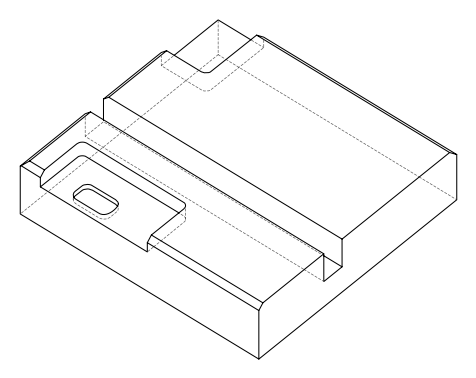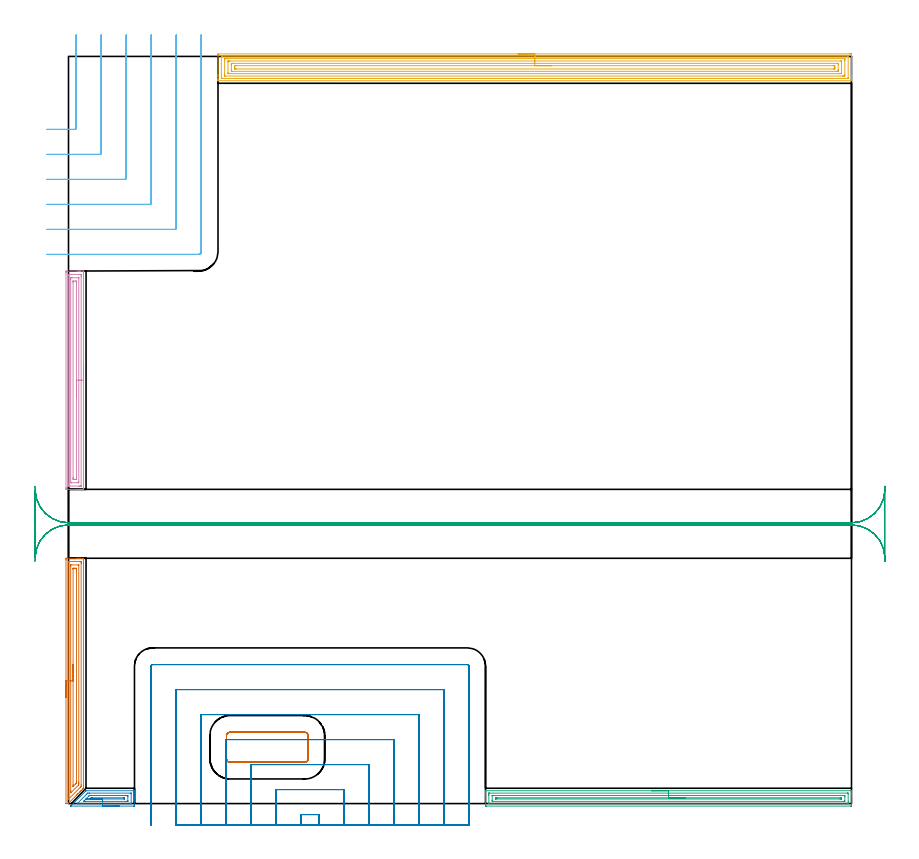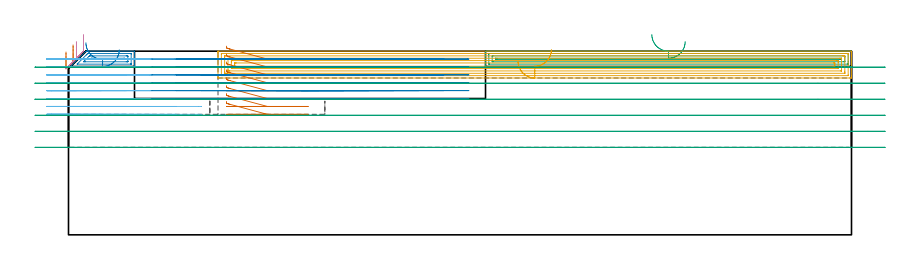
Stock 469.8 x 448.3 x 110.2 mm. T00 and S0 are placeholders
(PLAN: 9 operations, 2 tool changes, 101.5 min)
(1 AREA_MILL | FG_CHAMFER_SURFACE | UGT0205_001 | 4.83 min | 8449 mm3)
(2 AREA_MILL_1 | FG_CHAMFER_SURFACE_1 | UGT0205_001 | 1.26 min | 1599 mm3)
(3 AREA_MILL_2 | FG_CHAMFER_SURFACE_2 | UGT0205_001 | 7.21 min | 9544 mm3)
(4 AREA_MILL_3 | FG_CHAMFER_SURFACE_3 | UGT0205_001 | 4.43 min | 7870 mm3)
(5 AREA_MILL_4 | FG_CHAMFER_SURFACE_4 | UGT0205_001 | 18.54 min | 50204 mm3)
(6 MILL_CORNER_NOTCH_RECTANGULAR | CORNER_NOTCH_RECTANGULAR | UGT0201_094 | Follow Part, ap 5, ae 75% | 15.71 min | 435498 mm3)
(7 MILL_RECTANGULAR_POCKET | POCKET_RECTANGULAR_STRAIGHT | UGT0201_094 | Follow Part, ap 5, ae 75% | 3.08 min | 94660 mm3)
(8 MILL_SLOT | SLOT_PARTIAL_RECTANGULAR | UGT0201_094 | Follow Part, ap 5, ae 75% | 32.19 min | 485804 mm3)
(9 MILL_RECTANGULAR_SLOT | SLOT_RECTANGULAR | UGT0201_019 | Follow Part, ap 10, ae 75% | 14.23 min | 1119161 mm3)
(TOOL UGT0205_001 | Chamfer Mill 20 x 3 x 45 deg. | D20 FL50 Z2)
(TOOL UGT0201_094 | End mill 20 mm | D20 FL38 Z4)
(TOOL UGT0201_019 | End mill 40 mm | D40 FL63 Z6)
(OP 1 AREA_MILL)
G17 G21 G94 G90
T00 M6
G54
G17 G0 G90 X-1.5 Y63.6 S1061 M3
G43 Z120.2 H0
Z109.7
G94 G1 Y63.638 Z108.828 F250.
Y63.752 Z107.964
Y63.941 Z107.112
Y64.203 Z106.28
Y64.537 Z105.474
Y64.94 Z104.7
Y65.408 Z103.964
Y65.94 Z103.272
Y66.529 Z102.629
Y67.172 Z102.04
Y67.864 Z101.508
Y68.6 Z101.04
Y69.374 Z100.637
Y70.18 Z100.303
Y71.012 Z100.041
Y71.864 Z99.852
Y72.728 Z99.738
Y73.6 Z99.7
Y146.153
X-1.499 Y146.622 Z99.701
X-1.495 Y147.038 Z99.703
X-1.491 Y147.19 Z99.706
X-1.084 Y147.2 Z100.113
X5.068 Z106.263
X5.685 Z106.882
X5.947 Z107.144
X6.564 Z107.761
X6.826 Z108.022
X7.351 Z108.55
X8.753 Y147.199 Z109.952
X8.994 Y147.19 Z110.192
X9. Y147.067 Z110.2
Y9.483
X8.999 Y9.194 Z110.187
X8.629 Y8.828 Z109.826
X8.584 Y8.783 Z109.782
X7.8 Y7.999 Z108.998
X7.705 Y7.903 Z108.901
X7.503 Y7.702 Z108.702
X7.437 Y7.637 Z108.636
X6.826 Y7.024 Z108.022
X6.591 Y6.791 Z107.791
X5.947 Y6.146 Z107.144
X5.745 Y5.945 Z106.945
X5.721 Y5.921 Z106.921
X5.068 Y5.267 Z106.265
X4.899 Y5.099 Z106.099
X0.386 Y0.586 Z101.586
X0.088 Y0.286 Z101.283
X-0.066 Y0.133 Z101.13
X-0.199 Y0.006 Z100.999
X-0.205 Y0.004 Z100.993
X-0.73 Y0. Z100.469
X-1.303 Z99.896
X-1.439 Z99.76
X-1.495 Y0.01 Z99.704
X-1.5 Y0.016 Z99.7
Y73.6
X-0.086 Z101.114
Y144.841
X-0.085 Y145.033 Z101.115
X-0.083 Y145.129 Z101.117
X-0.08 Y145.175 Z101.12
X-0.077 Y145.19 Z101.123
X-0.035 Y145.192 Z101.165
X0.32 Y145.199 Z101.52
X6.826 Z108.026
X7.354 Y145.196 Z108.554
X7.511 Y145.19 Z108.711
X7.579 Y145.174 Z108.779
X7.584 Y144.964 Z108.784
X7.585 Y144.841 Z108.785
X7.586 Y144.071 Z108.786
Y11.264
X7.585 Y10.496 Z108.785
X7.583 Y10.374 Z108.783
X7.579 Y10.279 Z108.779
X7.574 Y10.236 Z108.774
X7.54 Y10.198 Z108.74
X7.421 Y10.074 Z108.621
X7.272 Y9.922 Z108.472
X0.117 Y2.768 Z101.317
X0.034 Y2.687 Z101.234
X-0.036 Y2.621 Z101.164
X-0.076 Y2.585 Z101.124
X-0.079 Y2.648 Z101.121
X-0.085 Y3.128 Z101.115
Y3.25
X-0.086 Y73.6 Z101.114
X1.328 Z102.528
X1.329 Y142.396 Z102.529
X1.333 Y143.06 Z102.533
X1.335 Y143.172 Z102.535
X1.337 Y143.19 Z102.537
X1.368 Y143.194 Z102.568
X1.416 Y143.199 Z102.616
X5.809 Z107.009
X5.947 Y143.197 Z107.147
X6.085 Y143.191 Z107.285
X6.165 Y143.186 Z107.365
X6.167 Y143.135 Z107.367
X6.169 Y143.06 Z107.369
X6.171 Y142.833 Z107.371
Y12.818
X6.17 Y12.155 Z107.37
X6.168 Y11.931 Z107.368
X6.158 Y11.264 Z107.358
X6.054 Y11.156 Z107.254
X5.947 Y11.048 Z107.147
X1.632 Y6.731 Z102.832
X1.553 Y6.654 Z102.753
X1.472 Y6.578 Z102.672
X1.335 Y6.452 Z102.535
X1.333 Y6.585 Z102.533
X1.33 Y6.812 Z102.53
X1.329 Y7.039 Z102.529
X1.328 Y7.702 Z102.528
Y73.6
X2.743 Z103.943
Y140.388
X2.745 Y140.961 Z103.945
X2.748 Y141.155 Z103.948
X2.749 Y141.182 Z103.949
X2.762 Y141.19 Z103.962
X2.81 Y141.194 Z104.01
X2.91 Y141.197 Z104.11
X3.311 Y141.2 Z104.511
X3.388 Z104.588
X4.189 Z105.389
X4.268 Y141.199 Z105.468
X4.601 Y141.19 Z105.801
X4.75 Y141.18 Z105.95
X4.752 Y141.095 Z105.952
X4.756 Y140.705 Z105.956
X4.757 Y140.388 Z105.957
Y139.813
Y13.361
X4.756 Y13.045 Z105.956
X4.753 Y12.475 Z105.953
X4.75 Y12.318 Z105.95
X4.6 Y12.155 Z105.8
X4.396 Y11.946 Z105.596
X4.189 Y11.738 Z105.389
X2.825 Y10.374 Z104.025
X2.799 Y10.35 Z103.999
X2.789 Y10.343 Z103.989
X2.75 Y10.32 Z103.95
X2.747 Y10.374 Z103.947
X2.745 Y10.478 Z103.945
X2.743 Y10.949 Z103.943
Y11.264
Y73.6
Y74.472 Z103.981
Y75.336 Z104.095
Y76.188 Z104.283
Y77.02 Z104.546
Y77.826 Z104.88
Y78.6 Z105.282
Y79.336 Z105.751
Y80.028 Z106.282
Y80.671 Z106.872
Y81.26 Z107.515
Y81.792 Z108.207
Y82.26 Z108.943
Y82.663 Z109.717
Y82.997 Z110.523
Y83.259 Z111.355
Y83.448 Z112.206
Y83.562 Z113.071
Y83.6 Z113.943
G0 Z120.2
M5
M2
(OP 2 AREA_MILL_1)
G17 G21 G94 G90
T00 M6
G54
G17 G0 G90 X30.45 Y-1.5 S1061 M3
G43 Z120.2 H0
Z111.
G94 G1 X30.412 Z110.128 F250.
X30.298 Z109.264
X30.109 Z108.412
X29.847 Z107.58
X29.513 Z106.774
X29.11 Z106.
X28.642 Z105.264
X28.111 Z104.572
X27.521 Z103.929
X26.878 Z103.34
X26.186 Z102.808
X25.45 Z102.34
X24.676 Z101.937
X23.87 Z101.603
X23.038 Z101.341
X22.187 Z101.152
X21.322 Z101.038
X20.45 Z101.
X1.484 Y-1.499 Z101.001
X1.346 Y-1.496 Z101.003
X1.312 Y-1.492 Z101.006
X1.443 Y-1.356 Z101.14
X1.531 Y-1.268 Z101.23
X10.407 Y7.607 Z110.104
X10.505 Y7.697 Z110.188
X10.695 Y7.7 Z110.2
X39.517
X39.59 Y7.696 Z110.189
X39.593 Y7.675 Z110.168
X39.6 Y7.479 Z109.977
Y4.27 Z106.768
Y3.546 Z106.039
Y-0.911 Z101.585
X39.597 Y-1.275 Z101.221
X39.59 Y-1.491 Z101.005
X39.375 Y-1.499 Z100.999
X39.073 Y-1.5 Z101.
X20.45
Y-0.086 Z102.414
X5.374 Y-0.085 Z102.415
X5.308 Y-0.083 Z102.417
X5.193 Y-0.079 Z102.421
X5.241 Y-0.02 Z102.48
X5.304 Y0.051 Z102.551
X5.374 Y0.124 Z102.624
X10.695 Y5.446 Z107.946
X11.082 Y5.83 Z108.33
X11.477 Y6.22 Z108.72
X11.532 Y6.27 Z108.77
X11.582 Y6.279 Z108.779
X12.403 Y6.285 Z108.785
X12.469
X37.3
X37.578 Y6.279 Z108.779
X37.59 Y6.261 Z108.761
X37.592 Y6.22 Z108.72
X37.599 Y5.919 Z108.419
Y-0.02 Z102.48
X37.598 Y-0.057 Z102.443
X37.594 Y-0.075 Z102.425
X37.592 Y-0.079 Z102.421
X37.563 Y-0.081 Z102.419
X37.432 Y-0.085 Z102.415
X37.365 Y-0.086 Z102.414
X20.45
Y1.328 Z103.828
X10.24 Y1.329 Z103.829
X9.808 Y1.33 Z103.83
X9.35 Y1.333 Z103.833
X9.22 Y1.335 Z103.835
X9.067 Y1.356 Z103.856
X9.195 Y1.488 Z103.988
X9.464 Y1.763 Z104.263
X12.136 Y4.437 Z106.937
X12.304 Y4.602 Z107.102
X12.469 Y4.761 Z107.261
X12.587 Y4.864 Z107.364
X12.696 Y4.867 Z107.367
X12.925 Y4.87 Z107.37
X13.355 Y4.871 Z107.371
X13.81
X34.639
X35.095 Y4.87 Z107.37
X35.526 Y4.866 Z107.366
X35.578 Y4.865 Z107.365
X35.591 Y4.66 Z107.16
X35.598 Y4.511 Z107.011
X35.599 Y4.437 Z106.937
X35.6 Y4.363 Z106.863
Y1.689 Z104.189
X35.599 Y1.614 Z104.114
X35.596 Y1.466 Z103.966
X35.59 Y1.367 Z103.867
X35.584 Y1.334 Z103.834
X35.578 Y1.333 Z103.833
X35.526 Y1.331 Z103.831
X35.071 Y1.329 Z103.829
X34.639 Y1.328 Z103.828
X20.45
Y2.743 Z105.243
X13.267
X13.039 Y2.745 Z105.245
X12.925 Y2.748 Z105.248
X12.908 Y2.75 Z105.25
X12.909 Y2.752 Z105.252
X12.923 Y2.77 Z105.27
X13.08 Y2.931 Z105.431
X13.214 Y3.066 Z105.566
X13.355 Y3.206 Z105.706
X13.528 Y3.372 Z105.872
X13.588 Y3.427 Z105.927
X13.624 Y3.45 Z105.95
X13.709 Y3.453 Z105.953
X13.887 Y3.455 Z105.955
X14.242 Y3.457 Z105.957
X14.33
X32.954
X33.302 Y3.456 Z105.956
X33.476 Y3.453 Z105.953
X33.562 Y3.45 Z105.95
X33.59 Y3.445 Z105.945
X33.591 Y3.413 Z105.913
X33.597 Y2.81 Z105.31
X33.592 Y2.766 Z105.266
X33.588 Y2.749 Z105.249
X33.573 Y2.748 Z105.248
X33.484 Y2.745 Z105.245
X33.303 Y2.743 Z105.243
X20.45
X19.578 Z105.281
X18.714 Z105.395
X17.862 Z105.583
X17.03 Z105.846
X16.224 Z106.18
X15.45 Z106.582
X14.714 Z107.051
X14.022 Z107.582
X13.379 Z108.172
X12.79 Z108.815
X12.259 Z109.507
X11.79 Z110.243
X11.387 Z111.016
X11.053 Z111.822
X10.791 Z112.654
X10.602 Z113.506
X10.488 Z114.371
X10.45 Z115.243
G0 Z120.2
M5
M2
(OP 3 AREA_MILL_2)
G17 G21 G94 G90
T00 M6
G54
G17 G0 G90 X350. Y7.7 S1061 M3
G43 Z120.2 H0
G94 G1 X350.038 Z119.328 F250.
X350.152 Z118.463
X350.341 Z117.612
X350.603 Z116.78
X350.937 Z115.974
X351.34 Z115.2
X351.808 Z114.464
X352.34 Z113.772
X352.929 Z113.129
X353.572 Z112.539
X354.264 Z112.008
X355. Z111.54
X355.774 Z111.137
X356.58 Z110.803
X357.412 Z110.541
X358.264 Z110.352
X359.128 Z110.238
X360. Z110.2
X469.654
X469.79 Y7.697 Z110.188
X469.793 Y7.655 Z110.147
X469.8 Y7.313 Z109.812
Y6.805 Z109.304
Y6.219 Z108.715
Y5.036 Z107.533
Y4.437 Z106.931
X469.799 Y-0.911 Z101.586
X469.796 Y-1.495 Z101.002
X469.794 Y-1.497 Z101.001
X469.208 Y-1.5 Z101.
X250.792
X250.487 Y-1.497 Z101.002
X250.21 Y-1.492 Z101.006
X250.2 Y-1.21 Z101.287
Y4.437 Z106.931
Y5.036 Z107.533
Y5.328 Z107.824
Y5.927 Z108.423
Y6.219 Z108.715
Y6.804 Z109.304
Y7.313 Z109.813
X250.207 Y7.655 Z110.147
X250.21 Y7.697 Z110.188
X250.346 Y7.7 Z110.2
X360.
Y6.286 Z108.786
X467.425 Y6.285 Z108.785
X467.491 Y6.284 Z108.784
X467.623 Y6.279 Z108.779
X467.79 Y6.267 Z108.767
X467.792 Y6.219 Z108.719
X467.798 Y5.846 Z108.346
X467.8 Y1.388 Z103.888
Y0.497 Z102.997
X467.797 Y-0.02 Z102.48
X467.794 Y-0.066 Z102.434
X467.791 Y-0.073 Z102.427
X467.776 Y-0.079 Z102.421
X467.69 Y-0.082 Z102.418
X467.557 Y-0.085 Z102.415
X252.575
X252.509 Y-0.084 Z102.416
X252.377 Y-0.079 Z102.421
X252.21 Y-0.067 Z102.433
X252.208 Y-0.02 Z102.48
X252.202 Y0.354 Z102.854
X252.2 Y4.812 Z107.312
Y5.703 Z108.203
X252.203 Y6.219 Z108.719
X252.206 Y6.265 Z108.765
X252.209 Y6.273 Z108.773
X252.224 Y6.279 Z108.779
X252.31 Y6.282 Z108.782
X252.443 Y6.285 Z108.785
X360. Y6.286 Z108.786
Y4.871 Z107.371
X465.208
X465.642 Y4.867 Z107.367
X465.777 Y4.865 Z107.365
X465.793 Y4.595 Z107.095
X465.798 Y4.437 Z106.937
X465.8 Y4.279 Z106.779
Y1.605 Z104.105
X465.795 Y1.447 Z103.947
X465.79 Y1.347 Z103.847
X465.748 Y1.335 Z103.835
X465.642 Y1.332 Z103.832
X465.185 Y1.329 Z103.829
X254.792
X254.358 Y1.333 Z103.833
X254.223 Y1.335 Z103.835
X254.207 Y1.605 Z104.105
X254.202 Y1.763 Z104.263
X254.2 Y1.921 Z104.421
Y4.594 Z107.094
X254.205 Y4.753 Z107.253
X254.21 Y4.853 Z107.353
X254.252 Y4.864 Z107.364
X254.358 Y4.867 Z107.367
X254.815 Y4.871 Z107.371
X360.
Y3.457 Z105.957
X463.056
X463.77 Y3.451 Z105.951
X463.786
X463.79 Y3.437 Z105.937
X463.795 Y3.39 Z105.89
X463.798 Y3.293 Z105.793
X463.799 Y3.1 Z105.6
X463.798 Y2.907 Z105.407
X463.795 Y2.81 Z105.31
X463.79 Y2.763 Z105.263
X463.786 Y2.749 Z105.249
X463.766 Y2.748 Z105.248
X463.056 Y2.743 Z105.243
X462.968
X256.944
X256.23 Y2.748 Z105.248
X256.214 Y2.749 Z105.249
X256.21 Y2.763 Z105.263
X256.205 Y2.81 Z105.31
X256.202 Y2.907 Z105.407
X256.201 Y3.1 Z105.6
X256.202 Y3.293 Z105.793
X256.205 Y3.39 Z105.89
X256.21 Y3.437 Z105.937
X256.214 Y3.451 Z105.951
X256.234 Y3.453 Z105.953
X256.318 Y3.455 Z105.955
X257.032 Y3.457 Z105.957
X257.121
X360.
X360.872 Z105.995
X361.736 Z106.109
X362.588 Z106.298
X363.42 Z106.56
X364.226 Z106.894
X365. Z107.297
X365.736 Z107.766
X366.428 Z108.297
X367.071 Z108.886
X367.66 Z109.529
X368.192 Z110.221
X368.66 Z110.957
X369.063 Z111.731
X369.397 Z112.537
X369.659 Z113.369
X369.848 Z114.221
X369.962 Z115.086
X370. Z115.957
G0 Z120.2
M5
M2
(OP 4 AREA_MILL_3)
G17 G21 G94 G90
T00 M6
G54
G17 G0 G90 X9. Y264. S1061 M3
G43 Z120.2 H0
G94 G1 Y263.962 Z119.328 F250.
Y263.848 Z118.463
Y263.659 Z117.612
Y263.397 Z116.78
Y263.063 Z115.974
Y262.66 Z115.2
Y262.191 Z114.464
Y261.66 Z113.772
Y261.071 Z113.129
Y260.428 Z112.539
Y259.736 Z112.008
Y259. Z111.54
Y258.226 Z111.137
Y257.42 Z110.803
Y256.588 Z110.541
Y255.736 Z110.352
Y254.872 Z110.238
Y254. Z110.2
Y188.62
X8.994 Y188.51 Z110.192
X8.776 Y188.5 Z109.974
X8.111 Z109.31
X7.299 Z108.498
X6.826 Z108.022
X6.59 Z107.787
X5.947 Z107.144
X5.711 Z106.908
X5.068 Z106.262
X-0.526 Z100.67
X-1.084 Y188.502 Z100.113
X-1.3 Y188.504 Z99.897
X-1.491 Y188.51 Z99.705
X-1.495 Y188.649 Z99.703
X-1.499 Y189.064 Z99.701
X-1.5 Y189.485 Z99.7
Y318.467
X-1.499 Y318.935 Z99.701
X-1.495 Y319.351 Z99.703
X-1.491 Y319.49 Z99.705
X-1.084 Y319.495 Z100.113
X-0.526 Y319.5 Z100.67
X5.068 Z106.262
X5.711 Z106.908
X5.947 Z107.144
X6.59 Z107.787
X6.826 Z108.022
X7.299 Z108.498
X8.777 Y319.499 Z109.976
X8.994 Y319.49 Z110.192
X9. Y319.38 Z110.2
Y254.
X7.586 Z108.786
X7.585 Y190.844 Z108.785
X7.584 Y190.651 Z108.784
X7.581 Y190.556 Z108.781
X7.579 Y190.517 Z108.779
X7.505 Y190.51 Z108.705
X7.163 Y190.502 Z108.363
X6.826 Y190.501 Z108.026
X6.287 Y190.5 Z107.487
X0.674 Y190.501 Z101.874
X0.131 Y190.503 Z101.331
X-0.014 Y190.51 Z101.186
X-0.079 Y190.519 Z101.121
X-0.084 Y190.72 Z101.116
X-0.085 Y190.844 Z101.115
X-0.086 Y191.612 Z101.114
X-0.085 Y317.156 Z101.115
X-0.084 Y317.349 Z101.116
X-0.081 Y317.444 Z101.119
X-0.079 Y317.483 Z101.121
X-0.005 Y317.49 Z101.195
X0.337 Y317.498 Z101.537
X0.674 Y317.499 Z101.874
X1.213 Y317.5 Z102.413
X6.826 Y317.499 Z108.026
X7.369 Y317.497 Z108.569
X7.514 Y317.49 Z108.714
X7.579 Y317.481 Z108.779
X7.583 Y317.28 Z108.783
X7.584 Y317.156 Z108.784
X7.586 Y316.388 Z108.786
Y254.
X6.171 Z107.371
Y193.286
X6.166 Y192.623 Z107.366
X6.164 Y192.518 Z107.364
X6.062 Y192.506 Z107.262
X5.947 Y192.503 Z107.147
X5.189 Y192.5 Z106.389
X1.674 Z102.874
X1.553 Y192.501 Z102.753
X1.432 Y192.504 Z102.632
X1.352 Y192.509 Z102.552
X1.334 Y192.513 Z102.534
X1.332 Y192.521 Z102.532
X1.33 Y192.547 Z102.53
X1.329 Y192.623 Z102.529
X1.328 Y192.85 Z102.528
X1.329 Y314.714 Z102.529
X1.334 Y315.377 Z102.534
X1.336 Y315.482 Z102.536
X1.438 Y315.494 Z102.638
X1.553 Y315.497 Z102.753
X2.311 Y315.5 Z103.511
X5.826 Z107.026
X5.947 Y315.499 Z107.147
X6.068 Y315.496 Z107.268
X6.148 Y315.49 Z107.348
X6.166 Y315.487 Z107.366
X6.168 Y315.479 Z107.368
X6.17 Y315.453 Z107.37
X6.171 Y315.377 Z107.371
Y315.151
Y254.
X4.757 Z105.957
Y195.291
X4.754 Y194.72 Z105.954
X4.75 Y194.527 Z105.95
X4.746 Y194.509 Z105.946
X4.726 Y194.506 Z105.926
X4.678 Y194.503 Z105.878
X4.58 Y194.501 Z105.78
X3.213 Y194.5 Z104.413
X2.902 Y194.506 Z104.102
X2.753 Y194.51 Z103.953
X2.75 Y194.594 Z103.95
X2.745 Y194.974 Z103.945
X2.743 Y195.291 Z103.943
Y195.866
Y312.709
X2.746 Y313.28 Z103.946
X2.75 Y313.473 Z103.95
X2.754 Y313.491 Z103.954
X2.774 Y313.494 Z103.974
X2.822 Y313.497 Z104.022
X2.92 Y313.499 Z104.12
X4.287 Z105.487
X4.598 Y313.494 Z105.798
X4.747 Y313.49 Z105.947
X4.75 Y313.406 Z105.95
X4.755 Y313.026 Z105.955
X4.757 Y312.709 Z105.957
Y312.134
Y254.
Y253.128 Z105.995
Y252.263 Z106.109
Y251.412 Z106.298
Y250.58 Z106.56
Y249.774 Z106.894
Y249. Z107.297
Y248.264 Z107.766
Y247.572 Z108.297
Y246.929 Z108.886
Y246.34 Z109.529
Y245.808 Z110.222
Y245.34 Z110.957
Y244.937 Z111.731
Y244.603 Z112.537
Y244.341 Z113.369
Y244.152 Z114.221
Y244.038 Z115.086
Y244. Z115.957
G0 Z120.2
M5
M2
(OP 5 AREA_MILL_4)
G17 G21 G94 G90
T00 M6
G54
G17 G0 G90 X269.75 Y449.8 S1061 M3
G43 Z120.2 H0
Z104.1
G94 G1 X269.788 Z103.228 F250.
X269.902 Z102.364
X270.091 Z101.512
X270.353 Z100.68
X270.687 Z99.874
X271.09 Z99.1
X271.558 Z98.364
X272.09 Z97.672
X272.679 Z97.029
X273.322 Z96.44
X274.014 Z95.908
X274.75 Z95.44
X275.524 Z95.037
X276.33 Z94.703
X277.162 Z94.441
X278.013 Z94.252
X278.878 Z94.138
X279.75 Z94.1
X468.658
X469.179 Y449.799 Z94.101
X469.696 Y449.795 Z94.103
X469.791 Y449.792 Z94.106
X469.796 Y449.282 Z94.615
X469.8 Y448.667 Z95.23
Y436.876 Z107.018
Y436.335 Z107.562
Y435.99 Z107.906
Y435.448 Z108.448
Y435.104 Z108.791
Y434.414 Z109.486
Y434.103 Z109.797
Y433.729 Z110.162
X469.791 Y433.703 Z110.188
X469.627 Y433.7 Z110.2
X89.874
X89.709 Y433.703 Z110.188
X89.7 Y433.729 Z110.162
Y434.102 Z109.797
Y434.414 Z109.485
Y435.104 Z108.791
Y436.335 Z107.562
Y436.876 Z107.018
Y437.492 Z106.404
Y449.282 Z94.615
X89.702 Y449.555 Z94.342
X89.71 Y449.792 Z94.106
X89.948 Y449.799 Z94.099
X279.75 Y449.8 Z94.1
Y448.386 Z95.514
X467.615 Y448.385 Z95.515
X467.721 Y448.384 Z95.516
X467.773 Y448.381 Z95.519
X467.79 Y448.379 Z95.521
X467.793 Y448.362 Z95.538
X467.797 Y448.249 Z95.651
X467.8 Y447.992 Z95.908
X467.799 Y435.586 Z108.314
X467.793 Y435.182 Z108.718
X467.79 Y435.131 Z108.769
X467.774 Y435.121 Z108.779
X467.723 Y435.118 Z108.782
X467.613 Y435.116 Z108.784
X467.392 Y435.114 Z108.786
X91.885 Y435.115 Z108.785
X91.779 Y435.116 Z108.784
X91.727 Y435.119 Z108.781
X91.71 Y435.121 Z108.779
X91.707 Y435.139 Z108.761
X91.703 Y435.251 Z108.649
X91.7 Y435.508 Z108.392
X91.701 Y447.914 Z95.986
X91.707 Y448.319 Z95.581
X91.71 Y448.369 Z95.531
X91.726 Y448.379 Z95.521
X91.777 Y448.382 Z95.518
X91.887 Y448.384 Z95.516
X92.108 Y448.386 Z95.514
X279.75
Y446.972 Z96.928
X465.605 Y446.971 Z96.929
X465.722 Y446.97 Z96.93
X465.763 Y446.967 Z96.933
X465.781 Y446.965 Z96.935
X465.79 Y446.945 Z96.955
X465.795 Y446.817 Z97.083
X465.798 Y446.624 Z97.276
X465.8 Y446.431 Z97.469
Y445.738 Z98.162
Y437.569 Z106.331
X465.795 Y436.876 Z107.024
X465.791 Y436.692 Z107.208
X465.771 Y436.535 Z107.365
X465.605 Y436.534 Z107.366
X465.061 Y436.53 Z107.37
X464.712 Y436.529 Z107.371
X464.169 Y436.528 Z107.372
X93.895 Y436.529 Z107.371
X93.778 Y436.531 Z107.369
X93.737 Y436.533 Z107.367
X93.719 Y436.535 Z107.365
X93.71 Y436.555 Z107.345
X93.705 Y436.683 Z107.217
X93.702 Y436.876 Z107.024
X93.7 Y437.069 Z106.831
Y437.762 Z106.138
Y445.931 Z97.969
X93.705 Y446.624 Z97.276
X93.709 Y446.808 Z97.092
X93.729 Y446.965 Z96.935
X93.895 Y446.967 Z96.933
X94.439 Y446.97 Z96.93
X94.788 Y446.971 Z96.929
X95.331 Y446.972 Z96.928
X279.75
Y445.557 Z98.343
X463.107
X463.692 Y445.553 Z98.347
X463.755 Y445.551 Z98.349
X463.79 Y445.548 Z98.352
X463.792 Y445.501 Z98.399
X463.796 Y445.291 Z98.609
X463.8 Y444.87 Z99.03
Y438.666 Z105.234
X463.796 Y438.214 Z105.686
X463.792 Y437.998 Z105.902
X463.79 Y437.95 Z105.95
X463.737 Y437.947 Z105.953
X463.634 Y437.945 Z105.955
X462.925 Y437.943 Z105.957
X462.743
X96.393
X95.808 Y437.947 Z105.953
X95.745 Y437.949 Z105.951
X95.71 Y437.953 Z105.947
X95.708 Y437.999 Z105.901
X95.704 Y438.209 Z105.691
X95.7 Y438.63 Z105.27
Y444.834 Z99.066
X95.704 Y445.286 Z98.614
X95.708 Y445.502 Z98.398
X95.71 Y445.55 Z98.35
X95.763 Y445.553 Z98.347
X95.866 Y445.555 Z98.345
X96.575 Y445.557 Z98.343
X96.757
X279.75
Y444.143 Z99.757
X461.317 Y444.142 Z99.758
X461.675 Y444.139 Z99.761
X461.774 Y444.136 Z99.764
X461.791 Y444.129 Z99.771
X461.794 Y444.116 Z99.784
X461.798 Y444.059 Z99.841
X461.8 Y443.965 Z99.935
Y443.308 Z100.592
Y440.421 Z103.479
X461.799 Y439.765 Z104.135
X461.795 Y439.535 Z104.365
X461.79 Y439.377 Z104.523
X461.495 Y439.364 Z104.536
X461.315 Y439.359 Z104.541
X461.138 Y439.358 Z104.542
X98.183
X97.825 Y439.361 Z104.539
X97.726 Y439.364 Z104.536
X97.709 Y439.371 Z104.529
X97.706 Y439.384 Z104.516
X97.702 Y439.441 Z104.459
X97.7 Y439.535 Z104.365
Y440.192 Z103.708
Y443.079 Z100.821
X97.701 Y443.735 Z100.165
X97.705 Y443.965 Z99.935
X97.71 Y444.123 Z99.777
X98.005 Y444.136 Z99.764
X98.185 Y444.141 Z99.759
X98.362 Y444.143 Z99.757
X279.75
Y442.729 Z101.171
X458.811 Y442.728 Z101.172
X459.35 Y442.725 Z101.175
X459.711 Y442.722 Z101.178
X459.79 Y442.714 Z101.186
X459.796 Y442.638 Z101.262
X459.799 Y442.193 Z101.707
X459.8 Y441.747 Z102.153
X459.799 Y441.307 Z102.593
X459.796 Y440.865 Z103.035
X459.79 Y440.799 Z103.101
X459.782 Y440.778 Z103.122
X459.755 Y440.776 Z103.124
X459.621 Y440.774 Z103.126
X459.35 Y440.772 Z103.128
X458.997 Y440.771 Z103.129
X100.689 Y440.772 Z103.128
X100.15 Y440.775 Z103.125
X99.789 Y440.778 Z103.122
X99.71 Y440.786 Z103.114
X99.704 Y440.862 Z103.038
X99.701 Y441.307 Z102.593
X99.7 Y441.753 Z102.147
X99.701 Y442.193 Z101.707
X99.704 Y442.635 Z101.265
X99.71 Y442.701 Z101.199
X99.718 Y442.722 Z101.178
X99.745 Y442.724 Z101.176
X99.879 Y442.727 Z101.173
X100.15 Y442.728 Z101.172
X100.503 Y442.729 Z101.171
X279.75
X280.622 Z101.209
X281.486 Z101.323
X282.338 Z101.512
X283.17 Z101.774
X283.976 Z102.108
X284.75 Z102.511
X285.486 Z102.98
X286.178 Z103.511
X286.821 Z104.1
X287.41 Z104.743
X287.941 Z105.435
X288.41 Z106.171
X288.813 Z106.945
X289.147 Z107.751
X289.409 Z108.583
X289.598 Z109.435
X289.712 Z110.3
X289.75 Z111.171
G0 Z120.2
M5
M2
(OP 6 MILL_CORNER_NOTCH_RECTANGULAR)
G17 G21 G94 G90
T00 M6
G54
G17 G0 G90 X-13. Y404.5 S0 M3
G43 Z120.2 H0
Z105.462
G94 G1 X-10. F250.
X3.707 F500.
G3 X4.7 Y405.493 R1.
G1 Y458.3
Y461.3 F250.
G0 Z120.2
X-13. Y389.5
Z105.462
G1 X-10.
X18.706 F500.
G3 X19.7 Y390.494 R1.
G1 Y458.3
Y461.3 F250.
G0 Z120.2
X-13. Y374.5
Z105.462
G1 X-10.
X33.706 F500.
G3 X34.7 Y375.494 R1.
G1 Y458.3
Y461.3 F250.
G0 Z120.2
X-13. Y359.5
Z105.462
G1 X-10.
X48.706 F500.
G3 X49.7 Y360.494 R1.
G1 Y458.3
Y461.3 F250.
G0 Z120.2
X-13. Y344.5
Z105.462
G1 X-10.
X63.705 F500.
G3 X64.7 Y345.495 R1.
G1 Y458.3
Y461.3 F250.
G0 Z120.2
X-13. Y329.5
Z105.462
G1 X-10.
X78. F500.
G3 X79.7 Y331.2 R1.7
G1 Y458.3
Y461.3 F250.
G0 Z120.2
X-13. Y404.5
Z100.725
G1 X-10.
X3.707 F500.
G3 X4.7 Y405.493 R1.
G1 Y458.3
Y461.3 F250.
G0 Z120.2
X-13. Y389.5
Z100.725
G1 X-10.
X18.706 F500.
G3 X19.7 Y390.494 R1.
G1 Y458.3
Y461.3 F250.
G0 Z120.2
X-13. Y374.5
Z100.725
G1 X-10.
X33.706 F500.
G3 X34.7 Y375.494 R1.
G1 Y458.3
Y461.3 F250.
G0 Z120.2
X-13. Y359.5
Z100.725
G1 X-10.
X48.706 F500.
G3 X49.7 Y360.494 R1.
G1 Y458.3
Y461.3 F250.
G0 Z120.2
X-13. Y344.5
Z100.725
G1 X-10.
X63.705 F500.
G3 X64.7 Y345.495 R1.
G1 Y458.3
Y461.3 F250.
G0 Z120.2
X-13. Y329.5
Z100.725
G1 X-10.
X78. F500.
G3 X79.7 Y331.2 R1.7
G1 Y458.3
Y461.3 F250.
G0 Z120.2
X-13. Y404.5
Z95.987
G1 X-10.
X3.707 F500.
G3 X4.7 Y405.493 R1.
G1 Y458.3
Y461.3 F250.
G0 Z120.2
X-13. Y389.5
Z95.987
G1 X-10.
X18.706 F500.
G3 X19.7 Y390.494 R1.
G1 Y458.3
Y461.3 F250.
G0 Z120.2
X-13. Y374.5
Z95.987
G1 X-10.
X33.706 F500.
G3 X34.7 Y375.494 R1.
G1 Y458.3
Y461.3 F250.
G0 Z120.2
X-13. Y359.5
Z95.987
G1 X-10.
X48.706 F500.
G3 X49.7 Y360.494 R1.
G1 Y458.3
Y461.3 F250.
G0 Z120.2
X-13. Y344.5
Z95.987
G1 X-10.
X63.705 F500.
G3 X64.7 Y345.495 R1.
G1 Y458.3
Y461.3 F250.
G0 Z120.2
X-13. Y329.5
Z95.987
G1 X-10.
X78. F500.
G3 X79.7 Y331.2 R1.7
G1 Y458.3
Y461.3 F250.
G0 Z120.2
X-13. Y404.5
Z91.25
G1 X-10.
X3.707 F500.
G3 X4.7 Y405.493 R1.
G1 Y458.3
Y461.3 F250.
G0 Z120.2
X-13. Y389.5
Z91.25
G1 X-10.
X18.706 F500.
G3 X19.7 Y390.494 R1.
G1 Y458.3
Y461.3 F250.
G0 Z120.2
X-13. Y374.5
Z91.25
G1 X-10.
X33.706 F500.
G3 X34.7 Y375.494 R1.
G1 Y458.3
Y461.3 F250.
G0 Z120.2
X-13. Y359.5
Z91.25
G1 X-10.
X48.706 F500.
G3 X49.7 Y360.494 R1.
G1 Y458.3
Y461.3 F250.
G0 Z120.2
X-13. Y344.5
Z91.25
G1 X-10.
X63.705 F500.
G3 X64.7 Y345.495 R1.
G1 Y458.3
Y461.3 F250.
G0 Z120.2
X-13. Y329.5
Z91.25
G1 X-10.
X78. F500.
G3 X79.7 Y331.2 R1.7
G1 Y458.3
Y461.3 F250.
G0 Z120.2
X-13. Y404.5
Z86.512
G1 X-10.
X3.707 F500.
G3 X4.7 Y405.493 R1.
G1 Y458.3
Y461.3 F250.
G0 Z120.2
X-13. Y389.5
Z86.512
G1 X-10.
X18.706 F500.
G3 X19.7 Y390.494 R1.
G1 Y458.3
Y461.3 F250.
G0 Z120.2
X-13. Y374.5
Z86.512
G1 X-10.
X33.706 F500.
G3 X34.7 Y375.494 R1.
G1 Y458.3
Y461.3 F250.
G0 Z120.2
X-13. Y359.5
Z86.512
G1 X-10.
X48.706 F500.
G3 X49.7 Y360.494 R1.
G1 Y458.3
Y461.3 F250.
G0 Z120.2
X-13. Y344.5
Z86.512
G1 X-10.
X63.705 F500.
G3 X64.7 Y345.495 R1.
G1 Y458.3
Y461.3 F250.
G0 Z120.2
X-13. Y329.5
Z86.512
G1 X-10.
X78. F500.
G3 X79.7 Y331.2 R1.7
G1 Y458.3
Y461.3 F250.
G0 Z120.2
X-13. Y404.5
Z81.775
G1 X-10.
X3.707 F500.
G3 X4.7 Y405.493 R1.
G1 Y458.3
Y461.3 F250.
G0 Z120.2
X-13. Y389.5
Z81.775
G1 X-10.
X18.706 F500.
G3 X19.7 Y390.494 R1.
G1 Y458.3
Y461.3 F250.
G0 Z120.2
X-13. Y374.5
Z81.775
G1 X-10.
X33.706 F500.
G3 X34.7 Y375.494 R1.
G1 Y458.3
Y461.3 F250.
G0 Z120.2
X-13. Y359.5
Z81.775
G1 X-10.
X48.706 F500.
G3 X49.7 Y360.494 R1.
G1 Y458.3
Y461.3 F250.
G0 Z120.2
X-13. Y344.5
Z81.775
G1 X-10.
X63.705 F500.
G3 X64.7 Y345.495 R1.
G1 Y458.3
Y461.3 F250.
G0 Z120.2
X-13. Y329.5
Z81.775
G1 X-10.
X78. F500.
G3 X79.7 Y331.2 R1.7
G1 Y458.3
Y461.3 F250.
G0 Z120.2
X-13. Y404.5
Z77.037
G1 X-10.
X3.707 F500.
G3 X4.7 Y405.493 R1.
G1 Y458.3
Y461.3 F250.
G0 Z120.2
X-13. Y389.5
Z77.037
G1 X-10.
X18.706 F500.
G3 X19.7 Y390.494 R1.
G1 Y458.3
Y461.3 F250.
G0 Z120.2
X-13. Y374.5
Z77.037
G1 X-10.
X33.706 F500.
G3 X34.7 Y375.494 R1.
G1 Y458.3
Y461.3 F250.
G0 Z120.2
X-13. Y359.5
Z77.037
G1 X-10.
X48.706 F500.
G3 X49.7 Y360.494 R1.
G1 Y458.3
Y461.3 F250.
G0 Z120.2
X-13. Y344.5
Z77.037
G1 X-10.
X63.705 F500.
G3 X64.7 Y345.495 R1.
G1 Y458.3
Y461.3 F250.
G0 Z120.2
X-13. Y329.5
Z77.037
G1 X-10.
X78. F500.
G3 X79.7 Y331.2 R1.7
G1 Y458.3
Y461.3 F250.
G0 Z120.2
X-13. Y404.5
Z72.3
G1 X-10.
X3.707 F500.
G3 X4.7 Y405.493 R1.
G1 Y458.3
Y461.3 F250.
G0 Z120.2
X-13. Y389.5
Z72.3
G1 X-10.
X18.706 F500.
G3 X19.7 Y390.494 R1.
G1 Y458.3
Y461.3 F250.
G0 Z120.2
X-13. Y374.5
Z72.3
G1 X-10.
X33.706 F500.
G3 X34.7 Y375.494 R1.
G1 Y458.3
Y461.3 F250.
G0 Z120.2
X-13. Y359.5
Z72.3
G1 X-10.
X48.706 F500.
G3 X49.7 Y360.494 R1.
G1 Y458.3
Y461.3 F250.
G0 Z120.2
X-13. Y344.5
Z72.3
G1 X-10.
X63.705 F500.
G3 X64.7 Y345.495 R1.
G1 Y458.3
Y461.3 F250.
G0 Z120.2
X-13. Y329.5
Z72.3
G1 X-10.
X78. F500.
G3 X79.7 Y331.2 R1.7
G1 Y458.3
Y461.3 F250.
G0 Z120.2
M5
M2
(OP 7 MILL_RECTANGULAR_POCKET)
G17 G21 G94 G90
T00 M6
G54
G17 G0 G90 X94.8 Y30.074 S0 M3
G43 Z120.2 H0
Z113.2
G94 G1 Y26.9 Z112.349 F250.
Y26.755 Z112.31
X94.859 Y26.383 Z112.21
X94.984 Y26.028 Z112.109
X95.17 Y25.701 Z112.008
X95.412 Y25.412 Z111.907
X95.701 Y25.17 Z111.806
X96.028 Y24.984 Z111.705
X96.383 Y24.859 Z111.604
X96.755 Y24.8 Z111.503
X96.9 Z111.464
X119.3 Z105.462
X141.7 F500.
G3 X143.8 Y26.9 R2.1
G1 Y40.7
G3 X141.7 Y42.8 R2.1
G1 X96.9
G3 X94.8 Y40.7 R2.1
G1 Y26.9
G3 X96.9 Y24.8 R2.1
G1 X119.3
X120.3
G0 X94.8 Y30.074 Z108.462
G1 Y26.9 Z107.612 F250.
Y26.755 Z107.573
X94.859 Y26.383 Z107.472
X94.984 Y26.028 Z107.371
X95.17 Y25.701 Z107.27
X95.412 Y25.412 Z107.169
X95.701 Y25.17 Z107.069
X96.028 Y24.984 Z106.968
X96.383 Y24.859 Z106.867
X96.755 Y24.8 Z106.766
X96.9 Z106.727
X119.3 Z100.725
X141.7 F500.
G3 X143.8 Y26.9 R2.1
G1 Y40.7
G3 X141.7 Y42.8 R2.1
G1 X96.9
G3 X94.8 Y40.7 R2.1
G1 Y26.9
G3 X96.9 Y24.8 R2.1
G1 X119.3
X120.3
G0 X94.8 Y30.074 Z103.725
G1 Y26.9 Z102.874 F250.
Y26.755 Z102.835
X94.859 Y26.383 Z102.735
X94.984 Y26.028 Z102.634
X95.17 Y25.701 Z102.533
X95.412 Y25.412 Z102.432
X95.701 Y25.17 Z102.331
X96.028 Y24.984 Z102.23
X96.383 Y24.859 Z102.129
X96.755 Y24.8 Z102.028
X96.9 Z101.99
X119.3 Z95.987
X141.7 F500.
G3 X143.8 Y26.9 R2.1
G1 Y40.7
G3 X141.7 Y42.8 R2.1
G1 X96.9
G3 X94.8 Y40.7 R2.1
G1 Y26.9
G3 X96.9 Y24.8 R2.1
G1 X119.3
X120.3
G0 X94.8 Y30.074 Z98.987
G1 Y26.9 Z98.137 F250.
Y26.755 Z98.098
X94.859 Y26.383 Z97.997
X94.984 Y26.028 Z97.896
X95.17 Y25.701 Z97.795
X95.412 Y25.412 Z97.694
X95.701 Y25.17 Z97.594
X96.028 Y24.984 Z97.493
X96.383 Y24.859 Z97.392
X96.755 Y24.8 Z97.291
X96.9 Z97.252
X119.3 Z91.25
X141.7 F500.
G3 X143.8 Y26.9 R2.1
G1 Y40.7
G3 X141.7 Y42.8 R2.1
G1 X96.9
G3 X94.8 Y40.7 R2.1
G1 Y26.9
G3 X96.9 Y24.8 R2.1
G1 X119.3
X120.3
G0 X94.8 Y30.074 Z94.25
G1 Y26.9 Z93.399 F250.
Y26.755 Z93.361
X94.859 Y26.383 Z93.26
X94.984 Y26.028 Z93.159
X95.17 Y25.701 Z93.058
X95.412 Y25.412 Z92.957
X95.701 Y25.17 Z92.856
X96.028 Y24.984 Z92.755
X96.383 Y24.859 Z92.654
X96.755 Y24.8 Z92.553
X96.9 Z92.515
X119.3 Z86.512
X141.7 F500.
G3 X143.8 Y26.9 R2.1
G1 Y40.7
G3 X141.7 Y42.8 R2.1
G1 X96.9
G3 X94.8 Y40.7 R2.1
G1 Y26.9
G3 X96.9 Y24.8 R2.1
G1 X119.3
X120.3
G0 X94.8 Y30.074 Z89.512
G1 Y26.9 Z88.662 F250.
Y26.755 Z88.623
X94.859 Y26.383 Z88.522
X94.984 Y26.028 Z88.421
X95.17 Y25.701 Z88.32
X95.412 Y25.412 Z88.219
X95.701 Y25.17 Z88.119
X96.028 Y24.984 Z88.018
X96.383 Y24.859 Z87.917
X96.755 Y24.8 Z87.816
X96.9 Z87.777
X119.3 Z81.775
X141.7 F500.
G3 X143.8 Y26.9 R2.1
G1 Y40.7
G3 X141.7 Y42.8 R2.1
G1 X96.9
G3 X94.8 Y40.7 R2.1
G1 Y26.9
G3 X96.9 Y24.8 R2.1
G1 X119.3
X120.3
G0 X94.8 Y30.074 Z84.775
G1 Y26.9 Z83.924 F250.
Y26.755 Z83.886
X94.859 Y26.383 Z83.785
X94.984 Y26.028 Z83.684
X95.17 Y25.701 Z83.583
X95.412 Y25.412 Z83.482
X95.701 Y25.17 Z83.381
X96.028 Y24.984 Z83.28
X96.383 Y24.859 Z83.179
X96.755 Y24.8 Z83.078
X96.9 Z83.04
X119.3 Z77.037
X141.7 F500.
G3 X143.8 Y26.9 R2.1
G1 Y40.7
G3 X141.7 Y42.8 R2.1
G1 X96.9
G3 X94.8 Y40.7 R2.1
G1 Y26.9
G3 X96.9 Y24.8 R2.1
G1 X119.3
X120.3
G0 X94.8 Y30.074 Z80.037
G1 Y26.9 Z79.187 F250.
Y26.755 Z79.148
X94.859 Y26.383 Z79.047
X94.984 Y26.028 Z78.946
X95.17 Y25.701 Z78.845
X95.412 Y25.412 Z78.744
X95.701 Y25.17 Z78.644
X96.028 Y24.984 Z78.543
X96.383 Y24.859 Z78.442
X96.755 Y24.8 Z78.341
X96.9 Z78.302
X119.3 Z72.3
X141.7 F500.
G3 X143.8 Y26.9 R2.1
G1 Y40.7
G3 X141.7 Y42.8 R2.1
G1 X96.9
G3 X94.8 Y40.7 R2.1
G1 Y26.9
G3 X96.9 Y24.8 R2.1
G1 X119.3
X120.3
G0 Z120.2
M5
M2
(OP 8 MILL_SLOT)
G17 G21 G94 G90
T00 M6
G54
G17 G0 G90 X150.2 Y-13. S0 M3
G43 Z120.2 H0
Z105.467
G94 G1 Y-10. F250.
Y-6.6 F500.
X139.6
Y-10.
Y-13. F250.
X165.2
Y-10.
Y8.4 F500.
X124.6
Y-10.
Y-13. F250.
X180.2
Y-10.
Y23.4 F500.
X109.6
Y-10.
Y-13. F250.
X195.2
Y-10.
Y38.4 F500.
X143.8
X140.8 F250.
X97.8 F500.
X94.8 F250.
X94.6 F500.
Y-10.
Y-13. F250.
X210.2
Y-10.
Y53.4 F500.
X79.6
Y-10.
Y-13. F250.
X225.2
Y-10.
Y68.4 F500.
X64.6
Y-10.
Y-13. F250.
X240.2
Y-10.
Y82.5 F500.
G3 X239.3 Y83.4 R0.9
G1 X50.5
G3 X49.6 Y82.5 R0.9
G1 Y-10.
Y-13. F250.
G0 X150.2 Z100.733
G1 Y-10.
Y-6.6 F500.
X139.6
Y-10.
Y-13. F250.
X165.2
Y-10.
Y8.4 F500.
X124.6
Y-10.
Y-13. F250.
X180.2
Y-10.
Y23.4 F500.
X109.6
Y-10.
Y-13. F250.
X195.2
Y-10.
Y38.4 F500.
X143.8
X140.8 F250.
X97.8 F500.
X94.8 F250.
X94.6 F500.
Y-10.
Y-13. F250.
X210.2
Y-10.
Y53.4 F500.
X79.6
Y-10.
Y-13. F250.
X225.2
Y-10.
Y68.4 F500.
X64.6
Y-10.
Y-13. F250.
X240.2
Y-10.
Y82.5 F500.
G3 X239.3 Y83.4 R0.9
G1 X50.5
G3 X49.6 Y82.5 R0.9
G1 Y-10.
Y-13. F250.
G0 X150.2 Z96.
G1 Y-10.
Y-6.6 F500.
X139.6
Y-10.
Y-13. F250.
X165.2
Y-10.
Y8.4 F500.
X124.6
Y-10.
Y-13. F250.
X180.2
Y-10.
Y23.4 F500.
X109.6
Y-10.
Y-13. F250.
X195.2
Y-10.
Y38.4 F500.
X143.8
X140.8 F250.
X97.8 F500.
X94.8 F250.
X94.6 F500.
Y-10.
Y-13. F250.
X210.2
Y-10.
Y53.4 F500.
X79.6
Y-10.
Y-13. F250.
X225.2
Y-10.
Y68.4 F500.
X64.6
Y-10.
Y-13. F250.
X240.2
Y-10.
Y82.5 F500.
G3 X239.3 Y83.4 R0.9
G1 X50.5
G3 X49.6 Y82.5 R0.9
G1 Y-10.
Y-13. F250.
G0 X150.2 Z91.267
G1 Y-10.
Y-6.6 F500.
X139.6
Y-10.
Y-13. F250.
X165.2
Y-10.
Y8.4 F500.
X124.6
Y-10.
Y-13. F250.
X180.2
Y-10.
Y23.4 F500.
X109.6
Y-10.
Y-13. F250.
X195.2
Y-10.
Y38.4 F500.
X143.8
X140.8 F250.
X97.8 F500.
X94.8 F250.
X94.6 F500.
Y-10.
Y-13. F250.
X210.2
Y-10.
Y53.4 F500.
X79.6
Y-10.
Y-13. F250.
X225.2
Y-10.
Y68.4 F500.
X64.6
Y-10.
Y-13. F250.
X240.2
Y-10.
Y82.5 F500.
G3 X239.3 Y83.4 R0.9
G1 X50.5
G3 X49.6 Y82.5 R0.9
G1 Y-10.
Y-13. F250.
G0 X150.2 Z86.533
G1 Y-10.
Y-6.6 F500.
X139.6
Y-10.
Y-13. F250.
X165.2
Y-10.
Y8.4 F500.
X124.6
Y-10.
Y-13. F250.
X180.2
Y-10.
Y23.4 F500.
X109.6
Y-10.
Y-13. F250.
X195.2
Y-10.
Y38.4 F500.
X143.8
X140.8 F250.
X97.8 F500.
X94.8 F250.
X94.6 F500.
Y-10.
Y-13. F250.
X210.2
Y-10.
Y53.4 F500.
X79.6
Y-10.
Y-13. F250.
X225.2
Y-10.
Y68.4 F500.
X64.6
Y-10.
Y-13. F250.
X240.2
Y-10.
Y82.5 F500.
G3 X239.3 Y83.4 R0.9
G1 X50.5
G3 X49.6 Y82.5 R0.9
G1 Y-10.
Y-13. F250.
G0 X150.2 Z81.8
G1 Y-10.
Y-6.6 F500.
X139.6
Y-10.
Y-13. F250.
X165.2
Y-10.
Y8.4 F500.
X124.6
Y-10.
Y-13. F250.
X180.2
Y-10.
Y23.4 F500.
X109.6
Y-10.
Y-13. F250.
X195.2
Y-10.
Y38.4 F500.
X143.8
X140.8 F250.
X97.8 F500.
X94.8 F250.
X94.6 F500.
Y-10.
Y-13. F250.
X210.2
Y-10.
Y53.4 F500.
X79.6
Y-10.
Y-13. F250.
X225.2
Y-10.
Y68.4 F500.
X64.6
Y-10.
Y-13. F250.
X240.2
Y-10.
Y82.5 F500.
G3 X239.3 Y83.4 R0.9
G1 X50.5
G3 X49.6 Y82.5 R0.9
G1 Y-10.
Y-13. F250.
G0 Z120.2
M5
M2
(OP 9 MILL_RECTANGULAR_SLOT)
G17 G21 G94 G90
T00 M6
G54
G17 G0 G90 X489.934 Y190.4 S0 M3
G43 Z120.2 H0
Z100.583
G94 G1 X489.77 Y187.405 F250.
G2 X470.12 Y168.503 R20. F500.
X469.8 Y168.5 R20. F445.
G1 X20.12
X0. F500.
G2 X-19.959 Y187.215 R20.
G1 X-19.989 Y187.216
G3 X-20. Y186.542 R20.
G1 Y149.037
G3 X-19.991 Y148.444 R20.
G1 X-19.961 Y148.445
G2 X0. Y167.2 R20.
G1 X469.8
G2 X489.77 Y148.295 R20.
G1 X489.934 Y145.3 F250.
G0 Z120.2
X-20.134
Z90.967
G1 X-19.97 Y148.295
G2 X-0.32 Y167.197 R20. F500.
X0. Y167.2 R20. F433.
G1 X449.68
X469.8 F500.
G2 X489.77 Y148.295 R20.
G1 X489.8
Y187.405
X489.77
G2 X469.8 Y168.5 R20.
G1 X0.
G2 X-19.97 Y187.405 R20.
G1 X-20.134 Y190.4 F250.
G0 Y145.3 Z81.35
G1 X-19.97 Y148.295
G2 X-0.32 Y167.197 R20. F500.
X0. Y167.2 R20. F433.
G1 X449.68
X469.8 F500.
G2 X489.77 Y148.295 R20.
G1 X489.8
Y187.405
X489.77
G2 X469.8 Y168.5 R20.
G1 X0.
G2 X-19.97 Y187.405 R20.
G1 X-20.134 Y190.4 F250.
G0 Z120.2
X489.934
Z71.733
G1 X489.77 Y187.405
G2 X470.12 Y168.503 R20. F500.
X469.8 Y168.5 R20. F445.
G1 X20.12
X0. F500.
G2 X-19.99 Y187.868 R20.
G1 X-20.
Y147.832
X-19.99
G2 X0. Y167.2 R20.
G1 X469.8
G2 X489.77 Y148.295 R20.
G1 X489.934 Y145.3 F250.
G0 Y190.4 Z62.117
G1 X489.77 Y187.405
G2 X479.668 Y171.104 R20. F500.
X469.8 Y168.5 R20. F441.
G1 X20.12
X0. F500.
G2 X-19.99 Y187.868 R20.
G1 X-20.
Y147.832
X-19.99
G2 X0. Y167.2 R20.
G1 X469.8
G2 X489.77 Y148.295 R20.
G1 X489.934 Y145.3 F250.
G0 Y190.4 Z52.5
G1 X489.77 Y187.405
G2 X470.12 Y168.503 R20. F500.
X469.8 Y168.5 R20. F445.
G1 X20.12
X0. F500.
G2 X-19.99 Y187.868 R20.
G1 X-20.
Y147.832
X-19.99
G2 X0. Y167.2 R20.
G1 X469.8
G2 X489.77 Y148.295 R20.
G1 X489.934 Y145.3 F250.
G0 Z120.2
M5
M2
